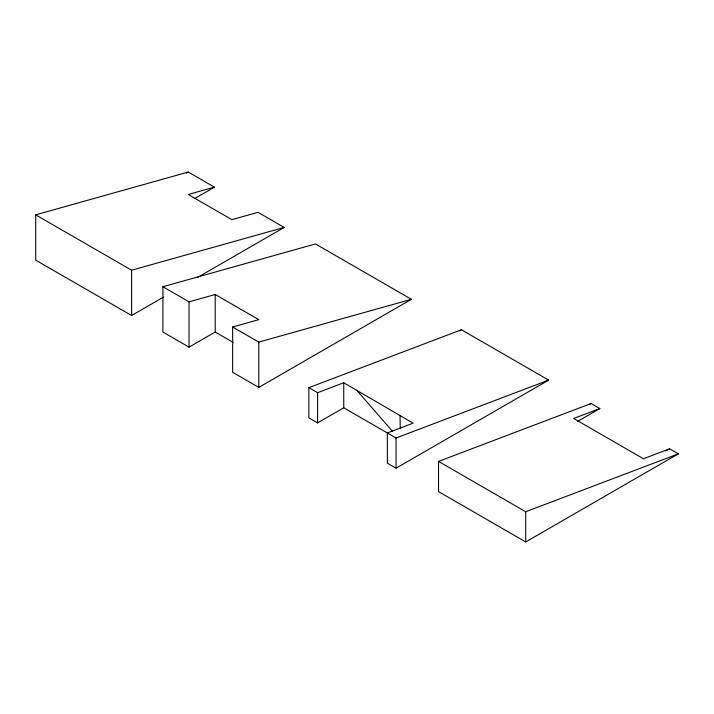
<?xml version="1.0" encoding="UTF-8"?>
<svg xmlns="http://www.w3.org/2000/svg" width="714" height="714" viewBox="0 0 714 714"><rect width="100%" height="100%" fill="white"/><g stroke="black" fill="none" stroke-linecap="round" stroke-linejoin="round"><path stroke-width="1.07" d="M186.354 173.163L188.282 172.047L214.441 187.148L194.824 198.483M188.282 172.047L35.7 214.843L35.7 260.146L131.608 315.517L163.479 297.113M197.278 277.603L284.19 227.427L258.031 212.326L231.88 219.653L188.282 194.485L214.441 187.148M162.89 286.725L189.04 301.826L215.2 294.489L258.798 319.667L232.639 326.994L232.639 372.306L258.798 387.407L411.38 299.309L315.472 243.938L162.89 286.725L162.89 332.028L189.04 347.138L215.2 332.028L233.21 342.425M459.521 330.877L461.449 329.761L548.647 380.107L396.056 468.197L387.345 463.163L387.345 432.961L413.12 423.179L343.746 382.766L317.587 392.691L308.867 387.657L308.867 417.86L317.587 422.893L343.746 407.792L396.056 437.994L548.647 380.107M589.175 404.633L591.112 403.517L599.831 408.551L577.412 421.492M665.841 450.98L669.58 448.82L678.3 453.854L525.718 541.953L438.53 491.607L438.53 461.405L591.112 403.517M308.867 387.657L461.449 329.761M599.831 408.551L573.672 418.475L643.421 458.745L669.58 448.82M438.53 461.405L525.718 511.742L678.3 453.854M35.7 214.843L131.608 270.213L284.19 227.427M232.639 326.994L258.798 342.095L411.38 299.309M356.822 390.317L392.423 431.31M400.036 415.628L400.242 428.614M525.718 511.742L525.718 541.953M396.056 437.994L396.056 468.197M343.746 382.766L343.746 407.792M317.587 392.691L317.587 422.893M258.798 342.095L258.798 387.407M215.2 294.489L215.2 332.028M189.04 301.826L189.04 347.138M131.608 270.213L131.608 315.517"/></g></svg>
